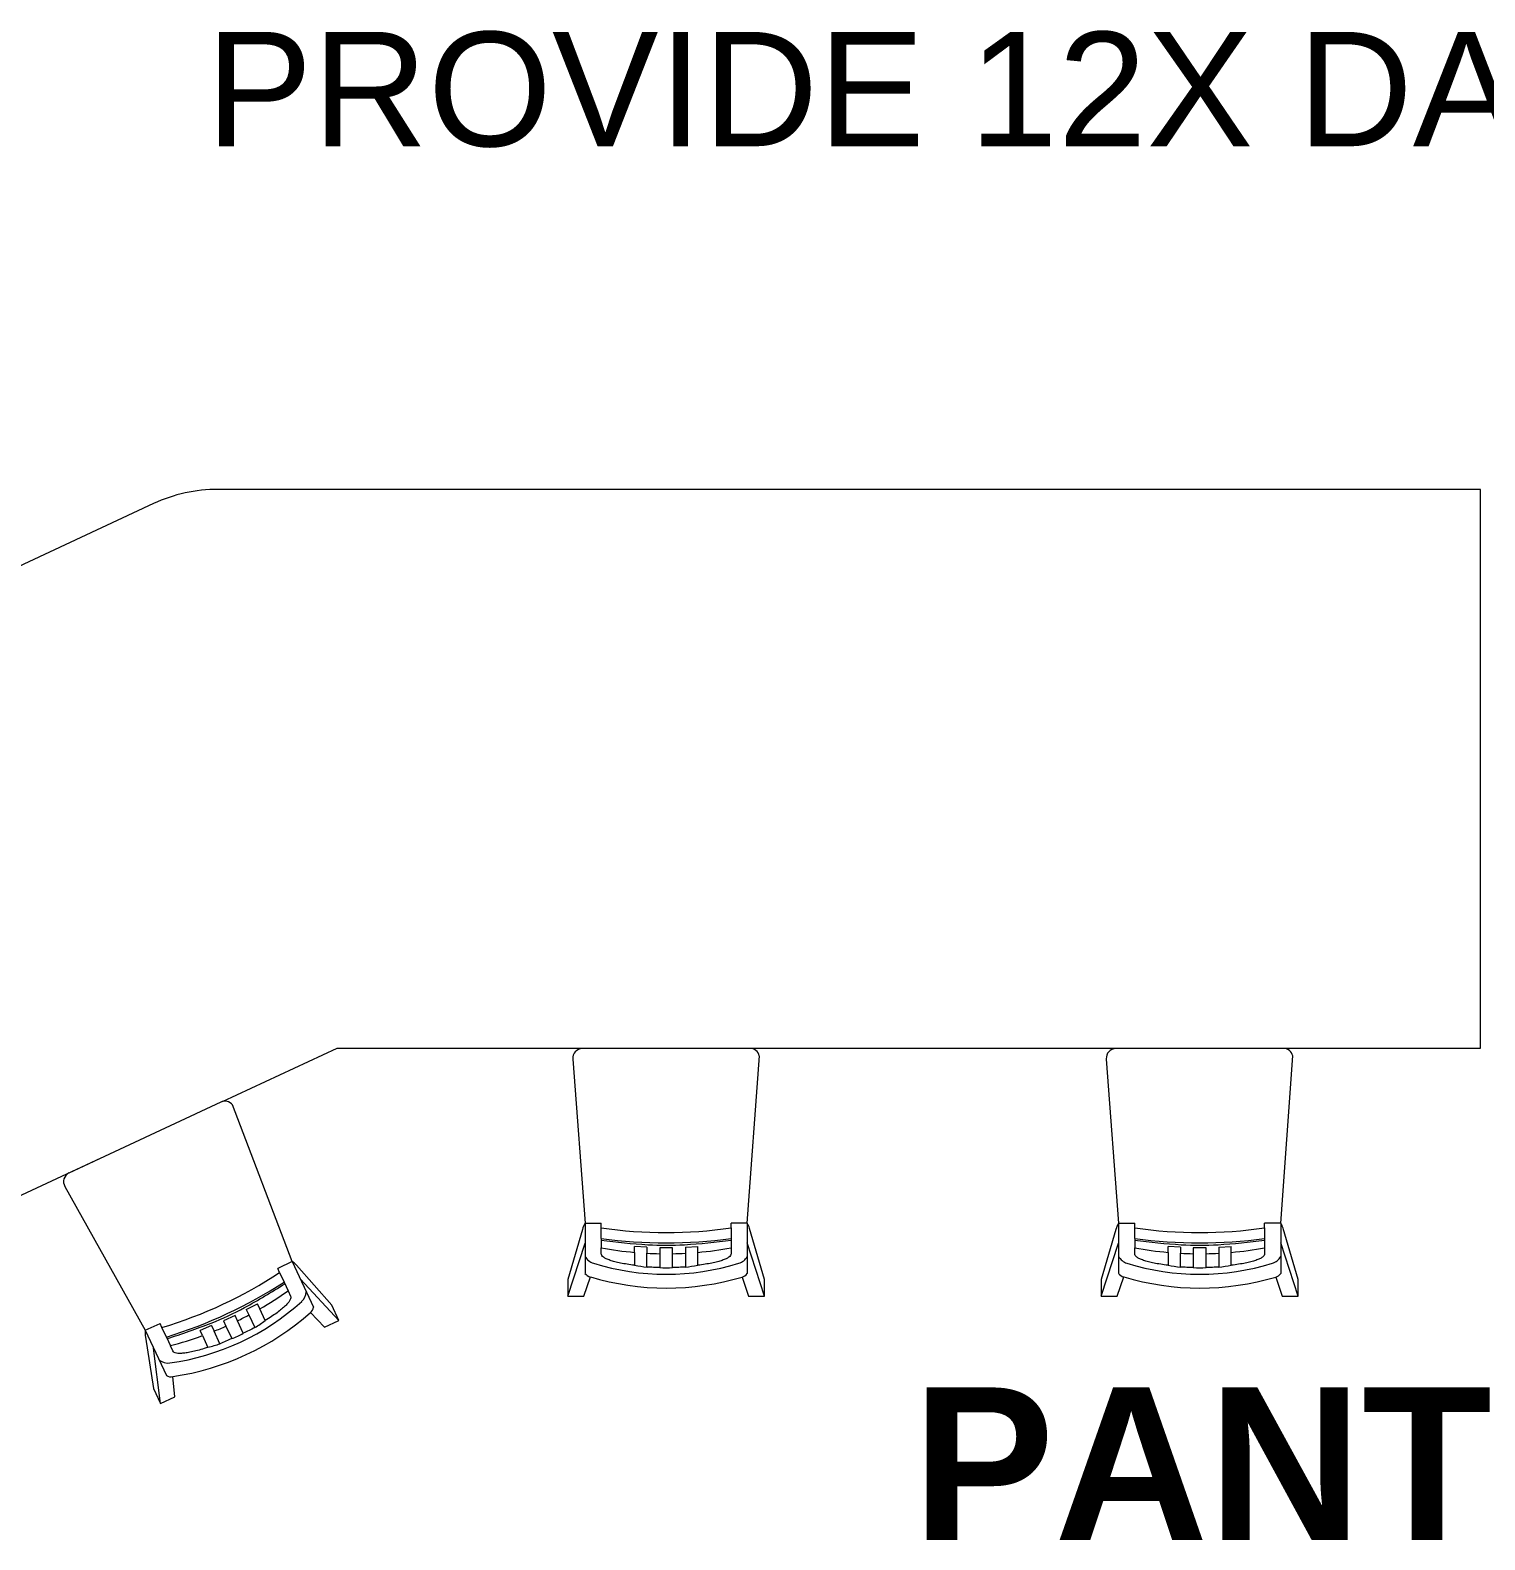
# Model space of a CAD drawing. Header units: inches. Extents: x -1205 to 1409, y -1117 to 895.
# Drawn here: x 392.3 to 506.8, y -145.2 to -26.4 of the extents above; entities that cross this region are included whole.
import ezdxf

# ---------------------------------------------------------------- set-up
doc = ezdxf.new("R2010")
doc.units = ezdxf.units.IN
doc.header["$MEASUREMENT"] = 0
for name, color, linetype, lineweight in [('A-AREA-IDEN', 2, 'Continuous', 9), ('G-ANNO-TEXT', 231, 'Continuous', 9), ('I-FURN', 30, 'Continuous', 9), ('Q-CASE', 31, 'Continuous', 9)]:
    doc.layers.add(name, color=color, linetype=linetype, lineweight=lineweight)
doc.styles.add('Arial_3', font='arial.ttf', dxfattribs={"height": 9})
doc.styles.add('Arial_B', font='arialbd.ttf', dxfattribs={"height": 12})

# ---------------------------------------------------------------- blocks, each defined once
blk = doc.blocks.new('emeco_navy_chair_1006-24_by-us-navy_1456 - 1006-24-4171226-8TH FLOOR TELECOM PLAN')
at = {"layer": 'I-FURN', "color": 53}
for p, q in [((-6.49, 0), (-7.75, 0)), ((-7.75, 0), (-7.75, -1.32)), ((-7.75, 0), (-6.38, -4.21)), ((-5.99, -1.5), (-6.49, 0)), ((6.49, 0), (5.97, -1.52)), ((7.75, 0), (6.39, -4.18)), ((7.75, 0), (6.49, 0)), ((7.75, -1.32), (7.75, 0)), ((-7.75, -1.32), (-6.57, -5.34)), ((-6.38, -5.74), (-6.38, -1.78)), ((-1.51, -3.38), (-1.51, -2.29)), ((-0.5, -2.26), (-0.5, -3.34)), ((0.5, -3.34), (0.5, -2.26)), ((1.51, -2.29), (1.51, -3.38)), ((6.39, -5.74), (6.39, -1.8)), ((6.6, -5.24), (7.75, -1.32)), ((-5.11, -3.8), (-5.11, -3.34)), ((-2.49, -2.43), (-2.49, -3.45)), ((-2.49, -3.45), (-2.49, -3.9)), ((-1.51, -3.86), (-1.51, -3.38)), ((-0.5, -3.34), (-0.5, -3.8)), ((0.5, -3.8), (0.5, -3.34)), ((1.51, -3.86), (1.51, -3.38)), ((2.49, -3.45), (2.49, -2.43)), ((2.49, -3.45), (2.49, -3.9)), ((5.11, -3.34), (5.11, -3.8)), ((-5.11, -4.55), (-5.11, -3.8)), ((-5.11, -5.38), (-5.11, -4.55)), ((-1.51, -3.86), (-2.49, -3.9)), ((-0.5, -3.8), (0.5, -3.8)), ((1.51, -3.86), (2.49, -3.9)), ((5.11, -4.55), (5.11, -3.8)), ((5.11, -4.55), (5.11, -5.38)), ((-6.38, -5.74), (-7.34, -18.91)), ((-6.38, -5.74), (-5.11, -5.74)), ((-5.11, -5.38), (-5.11, -5.74)), ((5.11, -5.38), (5.11, -5.74)), ((6.39, -5.74), (5.11, -5.74)), ((7.35, -18.67), (6.39, -5.74)), ((-6.58, -19.5), (6.62, -19.5))]:
    blk.add_line(p, q, dxfattribs=at)
for centre, radius, start, end in [((-0.03, -21.53), 20.89, 73.3073, 106.5719), ((-5.69, -2.34), 0.89, 109.3747, 140.8814), ((0, -21.23), 19.5, 72.9241, 107.0759), ((-0.59, -12.09), 9.84, 95.3297, 101.1037), ((0, -6.4), 4.17, 83.1152, 96.8848), ((0.59, -12.09), 9.84, 78.8963, 84.6703), ((5.81, -2.22), 0.723, 36.1009, 76.8699), ((-5.39, -3.67), 1.13, 107.0759, 150.9241), ((0, -31.58), 28.24, 95.0597, 100.4324), ((0, -31.58), 28.24, 91.0152, 93.0634), ((0, -31.58), 28.24, 86.9366, 88.9864), ((0, -31.58), 28.24, 79.5676, 84.9403), ((5.39, -3.67), 1.13, 28.0056, 72.9241), ((1.62, -54.35), 50.39, 93.494, 97.6853), ((0, -42.02), 37.82, 82.2293, 97.7707), ((0, -27.74), 23.73, 86.506, 93.494), ((-1.62, -54.35), 50.39, 82.3147, 86.506), ((-5.22, -4.96), 1.4, 196, 214.0706), ((0, -40.15), 35.14, 81.6306, 98.3694), ((4.62, -4.71), 2.05, 329.6691, 345), ((-6.58, -18.73), 0.773, 193.3565, 270), ((6.58, -18.73), 0.773, 272.4814, 4.2549)]:
    blk.add_arc(centre, radius, start, end, dxfattribs=at)
for points in [[(-1.51, -2.29), (-1.34, -2.28), (-1.01, -2.27), (-0.67, -2.26), (-0.5, -2.26)], [(0.5, -2.26), (0.67, -2.26), (1.01, -2.27), (1.34, -2.28), (1.51, -2.29)], [(-5.11, -3.34), (-5.11, -3.29), (-5.08, -3.2), (-4.95, -3.07), (-4.73, -2.94), (-4.43, -2.82), (-4.05, -2.71), (-3.6, -2.6), (-3.08, -2.51), (-2.69, -2.46), (-2.49, -2.43)], [(2.49, -2.43), (2.69, -2.46), (3.08, -2.51), (3.6, -2.6), (4.05, -2.71), (4.43, -2.82), (4.73, -2.94), (4.95, -3.07), (5.08, -3.2), (5.11, -3.29), (5.11, -3.34)]]:
    blk.add_open_spline(points, degree=3, dxfattribs=at)
blk = doc.blocks.new('Counter15 - Counter-5146391-8TH FLOOR TELECOM PLAN')
at = {"layer": 'Q-CASE', "color": 53}
for p, q in [((506.46, -62.56), (407.07, -62.56)), ((506.46, -106.56), (506.46, -62.56)), ((402, -63.68), (363.49, -81.64)), ((363.49, -81.64), (382.41, -122.37)), ((407.43, -110.75), (416.44, -106.56)), ((416.44, -106.56), (506.46, -106.56)), ((382.41, -122.37), (397.86, -115.19))]:
    blk.add_line(p, q, dxfattribs=at)
blk.add_arc((407.07, -74.56), 12, 90, 115, dxfattribs=at)
blk = doc.blocks.new('18433_1 - AEO NY - CENTRAL_rvt-1-8TH FLOOR TELECOM PLAN')
at = {"color": 53, "lineweight": 9}
blk.add_blockref('Counter15 - Counter-5146391-8TH FLOOR TELECOM PLAN', (0, 0), dxfattribs=at)
for p, rotation in [((442.35, -126.07), 180), ((484.35, -126.07), 180), ((409.56, -131.25), 204.9999999999986)]:
    blk.add_blockref('emeco_navy_chair_1006-24_by-us-navy_1456 - 1006-24-4171226-8TH FLOOR TELECOM PLAN', p, dxfattribs=dict(at, rotation=rotation))

msp = doc.modelspace()

# ---------------------------------------------------------------- block references
at = {"lineweight": 5}
msp.add_blockref('18433_1 - AEO NY - CENTRAL_rvt-1-8TH FLOOR TELECOM PLAN', (0, 0), dxfattribs=at)

# ---------------------------------------------------------------- next in the draw order: texts
at = {"layer": 'A-AREA-IDEN', "insert": (461.73, -133.25), "char_height": 12, "width": 81.81, "attachment_point": 1, "style": 'Arial_B'}
msp.add_mtext('PANTRY', dxfattribs=at)
at = {"layer": 'G-ANNO-TEXT', "color": 7, "insert": (406.12, -26.55), "char_height": 9, "width": 146.046, "attachment_point": 1, "style": 'Arial_3'}
msp.add_mtext('PROVIDE 12X DATA', dxfattribs=at)

doc.saveas('drawing.dxf')
